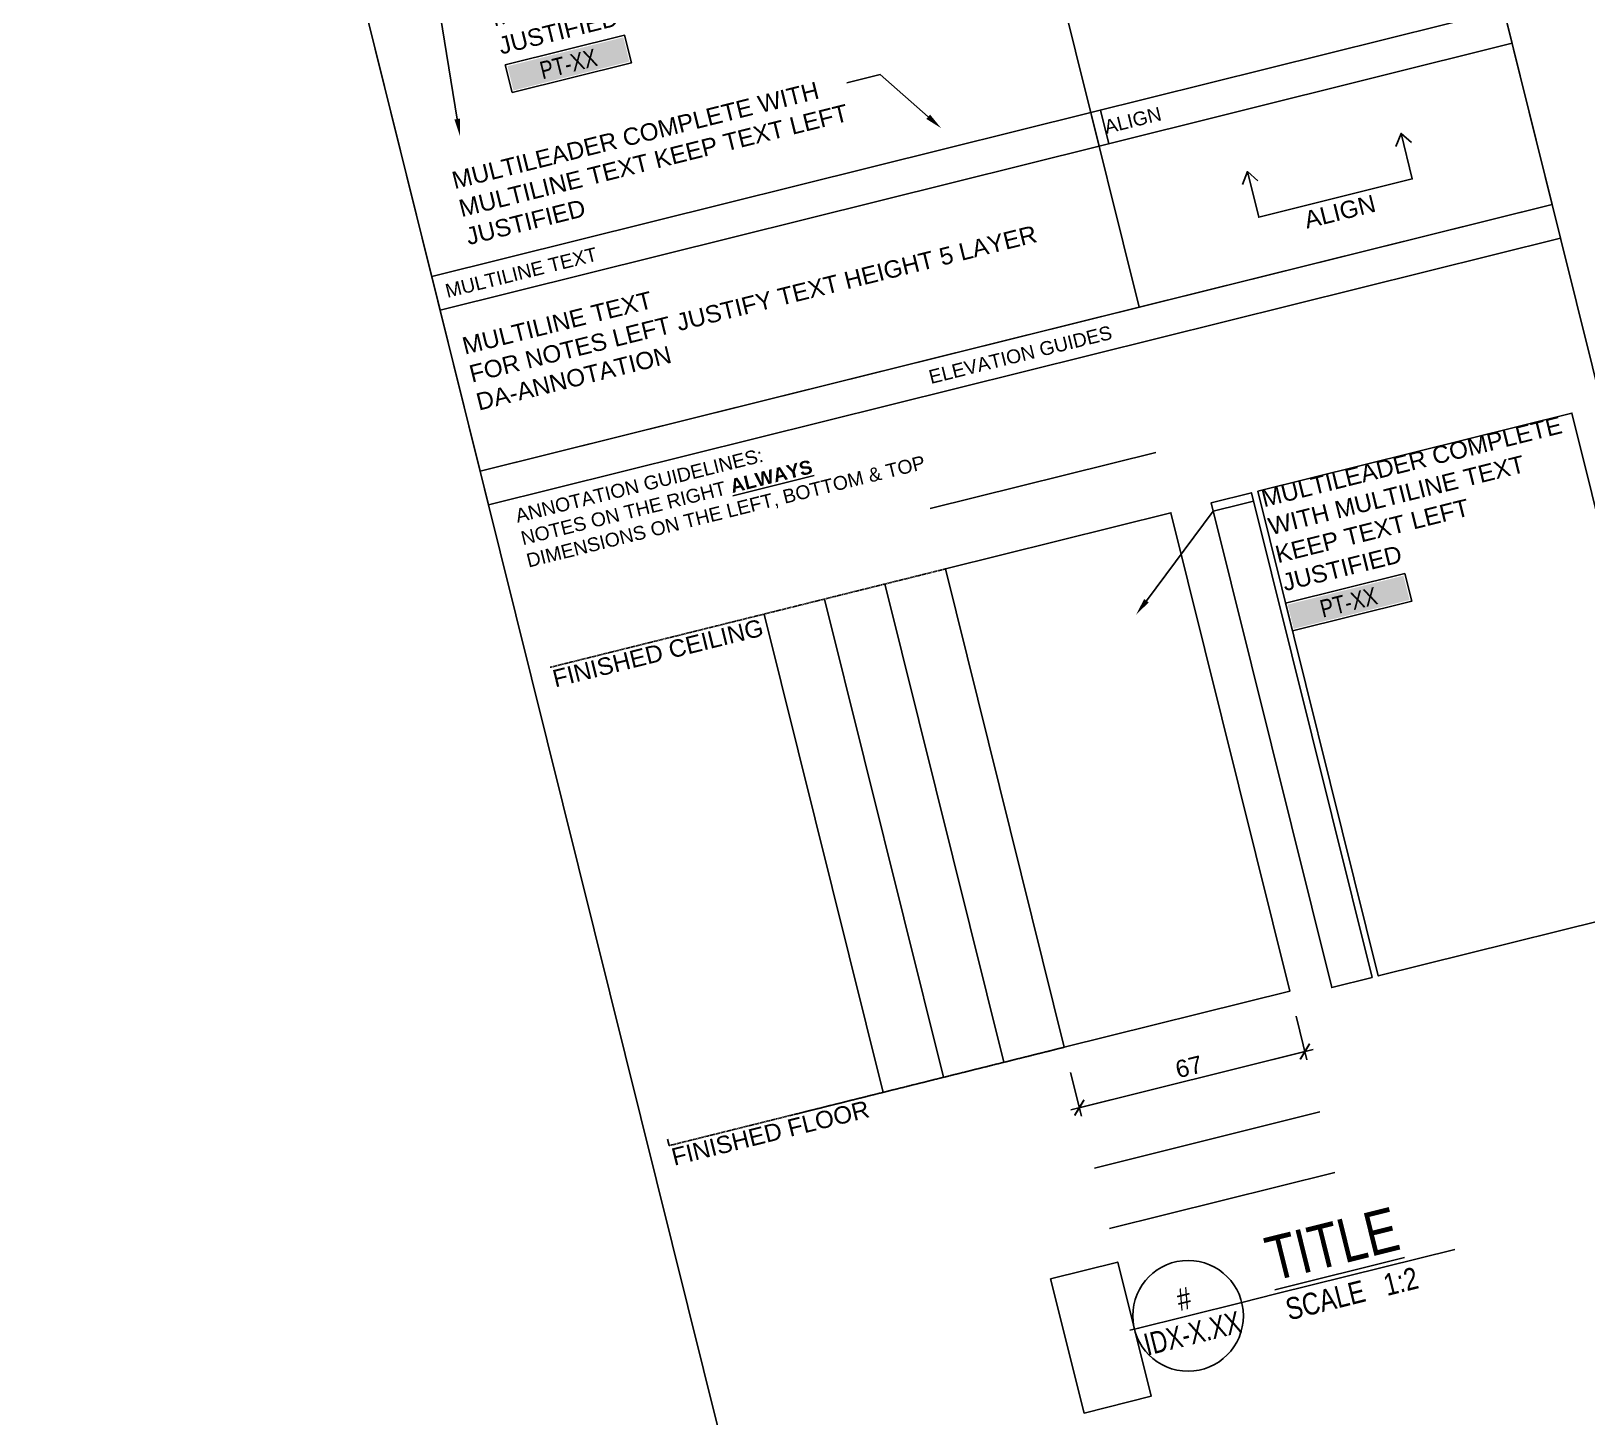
# Model space of a CAD drawing. Header units: inches. Extents: x 122939 to 389145, y 29603 to 574065.
# Drawn here: x 167546.3 to 167996.3, y 544114.6 to 544515.2 of the extents above; entities that cross this region are included whole.
import ezdxf
from ezdxf import colors
from ezdxf.entities.mleader import LeaderData, LeaderLine
from ezdxf.enums import TextEntityAlignment as Align
from ezdxf.math import Vec2, Vec3

# ---------------------------------------------------------------- set-up
doc = ezdxf.new("R2010")
doc.units = ezdxf.units.IN
doc.header["$MEASUREMENT"] = 0
doc.linetypes.add('HIDDEN', pattern=[0.375, 0.25, -0.125])
for name, color, linetype in [('DA-ANNO-DIMENSION', 1, 'Continuous'), ('DA-ANNOTATION', 2, 'Continuous'), ('DA-ELEV-1', 6, 'Continuous'), ('DA-TITLEBLOCK', 3, 'Continuous')]:
    doc.layers.add(name, color=color, linetype=linetype)
doc.styles.add('ARIAL', font='arial.ttf')
doc.styles.add('DA-dim', font='arial.ttf')
doc.styles.add('DA-NOTE', font='arial.ttf', dxfattribs={"height": 1})
doc.styles.add('DA-NOTE_0.80', font='arial.ttf', dxfattribs={"width": 0.8, "height": 1})
doc.styles.add('DA-notes', font='arial.ttf')
doc.dimstyles.new('DA-2', dxfattribs={"dimtxt": 5, "dimasz": 3.75, "dimexe": 2.5, "dimexo": 7.5, "dimgap": 1.25, "dimtad": 1, "dimdec": 0, "dimdsep": 46, "dimtxsty": 'DA-dim', "dimblk": 'ARCHTICK', "dimcen": 5, "dimdle": 2.5, "dimadec": 0, "dimazin": 0, "dimtfac": 1, "dimtdec": 0, "dimtix": 1, "dimtmove": 2, "dimatfit": 3, "dimfxl": 1, "dimarcsym": 0})

# ---------------------------------------------------------------- blocks, each defined once
blk = doc.blocks.new('*U452')
at = {"transparency": 16777216}
h = blk.add_hatch(color=254, dxfattribs=at)
h.dxf.hatch_style = 1
h.paths.add_polyline_path([(-0.3399, 0.1524), (0.3399, 0.1524), (0.3399, 0.0101), (-0.3399, 0.0101)])
blk.add_lwpolyline([(-0.35, 0.1625), (0.35, 0.1625), (0.35, 0), (-0.35, 0)], close=True, dxfattribs=at)
at = {"layer": 'DA-ANNOTATION', "transparency": 16777216, "style": 'DA-NOTE_0.80', "width": 0.8}
blk.add_attdef('FINISHTAG', text='', height=0.1, dxfattribs=at).set_placement((0, 0.08125), align=Align.MIDDLE_CENTER)
blk = doc.blocks.new('*U465')
at = {"layer": 'DA-ANNOTATION', "linetype": 'HIDDEN', "ltscale": 0.5}
for p, q in [((-58.89, 71.25), (0, 71.25)), ((-58.89, 0), (0, 0))]:
    blk.add_line(p, q, dxfattribs=at)
at = {"layer": 'DA-ELEV-1'}
blk.add_lwpolyline([(0, 71.25), (33.62, 71.25), (33.62, 0), (0, 0)], close=True, dxfattribs=at)
at = {"layer": 'Defpoints', "ltscale": 15}
for p, q in [((-0.67, -42), (0.67, -42)), ((0, -41.38), (0, -42.62))]:
    blk.add_line(p, q, dxfattribs=at)
at = {"layer": 'Defpoints', "color": 251, "ltscale": 15, "true_color": 0x636466}
for points in [[(0, 80.25), (33.62, 80.25)], [(-27, 71.25), (-27, 0)], [(-18, 71.25), (-18, 0)], [(-9, 71.25), (-9, 0)], [(-58.89, 0), (-58.89, 0.97)], [(-39.97, 0), (0, 0)], [(0, -9), (33.62, -9)], [(0, -18), (33.62, -18)], [(0, -27), (33.62, -27)]]:
    blk.add_lwpolyline(points, dxfattribs=at)
at = {"layer": 'DA-ANNOTATION', "char_height": 2.5, "attachment_point": 1, "style": 'DA-NOTE'}
for s, width, insert in [('FINISHED CEILING', 2930.3507, (-58.89, 70.75)), ('\\pxql;FINISHED FLOOR', 2699.1556, (-58.89, -0.5))]:
    blk.add_mtext_dynamic_manual_height_columns(s, width=width, gutter_width=0, heights=[809.85], dxfattribs=dict(at, insert=insert))
blk = doc.blocks.new('*U464')
at = {"layer": 'Defpoints', "color": 251, "true_color": 0x636466}
for points in [[(1200, -7221), (600, -7221), (600, 0), (1200, 0)], [(1293, 0), (5975, 0), (5975, -7221), (1293, -7221)]]:
    blk.add_lwpolyline(points, close=True, dxfattribs=at)
blk = doc.blocks.new('_ARCHTICK')
at = {"color": 0, "linetype": 'ByBlock', "const_width": 0.15}
blk.add_lwpolyline([(-0.5, -0.5), (0.5, 0.5)], dxfattribs=at)
blk = doc.blocks.new('*D494')
at = {"layer": 'DA-ANNO-DIMENSION', "color": 0, "lineweight": -2, "transparency": 16777216}
for p, q in [((167912.17, 544230.4), (167915.31, 544217.78)), ((167847.04, 544203.37), (167917.14, 544220.81)), ((167846.93, 544214.17), (167850.07, 544201.55))]:
    blk.add_line(p, q, dxfattribs=at)
at = {"layer": 'Defpoints', "color": 0, "transparency": 16777216}
for p in [(167910.36, 544237.68), (167845.12, 544221.44), (167914.71, 544220.21)]:
    blk.add_point(p, dxfattribs=at)
at = {"layer": 'DA-ANNO-DIMENSION', "color": 0, "lineweight": -2, "transparency": 16777216, "xscale": 3.75, "yscale": 3.75, "zscale": 3.75}
for p, rotation in [((167914.71, 544220.21), 13.97142328439375), ((167849.47, 544203.98), 193.9714232843937)]:
    blk.add_blockref('_ARCHTICK', p, dxfattribs=dict(at, rotation=rotation))
at = {"layer": 'DA-ANNO-DIMENSION', "color": 0, "transparency": 16777216, "insert": (167881.17, 544215.78), "char_height": 5, "attachment_point": 5, "rotation": 13.9714, "style": 'DA-dim'}
blk.add_mtext('67', dxfattribs=at)
blk = doc.blocks.new('*U481')
for points in [[(1.16, -1.64), (0, 0), (-1.16, -1.64)], [(0, 0), (0, -6.78), (22.88, -6.78), (22.88, 0)], [(24.05, -1.64), (22.88, 0), (21.72, -1.64)]]:
    blk.add_lwpolyline(points)
at = {"style": 'DA-notes', "flags": 8}
blk.add_attdef('ALIGN', text='', height=2.5, dxfattribs=at).set_placement((11.57, -8.83), align=Align.MIDDLE_CENTER)
blk = doc.blocks.new('*U488')
for p, q in [((0.3937, -0.3937), (1.0236, -0.3937)), ((1.0236, -0.3937), (1.2236, -0.3937)), ((2.2736, -0.3937), (1.2236, -0.3937))]:
    blk.add_line(p, q)
blk.add_circle((0.7087, -0.3937), 0.315)
at = {"layer": 'Defpoints', "color": 8}
blk.add_lwpolyline([(0, 0), (0.3937, 0), (0.3937, -0.7874), (0, -0.7874)], close=True, dxfattribs=at)
at = {"insert": (1.2598, -0.4331), "char_height": 0.125, "attachment_point": 1, "style": 'DA-NOTE_0.80'}
blk.add_mtext_dynamic_manual_height_columns('SCALE   1:2', width=2.322835, gutter_width=30, heights=[0], dxfattribs=at)
at = {"style": 'DA-NOTE_0.80', "width": 0.8}
blk.add_attdef('TITLE', text='', height=0.25, dxfattribs=at).set_placement((1.2236, -0.3937), align=Align.BOTTOM_LEFT)
blk.add_attdef('VIEWPORT', text='', height=0.125, dxfattribs=at).set_placement((0.7087, -0.3937), align=Align.BOTTOM_CENTER)
at = {"style": 'DA-NOTE_0.80', "width": 0.75}
blk.add_attdef('SHEET', text='', height=0.125, dxfattribs=at).set_placement((0.7087, -0.4331), align=Align.TOP_CENTER)

msp = doc.modelspace()

# ---------------------------------------------------------------- linework, layer by layer
at = {"color": 7, "elevation": 0}
for points in [[(167546.291, 544910.007), (167856.353, 544987.15), (168344.824, 543023.828), (168034.762, 542946.685)], [(167949.386, 544613.223), (167829.917, 544583.499), (167866.767, 544435.388), (167986.236, 544465.111)], [(167639.323, 544536.08), (167829.917, 544583.499), (167866.767, 544435.388), (167676.173, 544387.968)], [(167676.173, 544387.968), (167986.236, 544465.111), (167988.65, 544455.407), (167678.587, 544378.264)]]:
    msp.add_lwpolyline(points, close=True, dxfattribs=at)
at = {"elevation": 0}
for points in [[(167852.761, 544491.685), (167972.229, 544521.408), (167974.643, 544511.704), (167855.175, 544481.98)], [(167662.166, 544444.265), (167852.761, 544491.685), (167855.175, 544481.98), (167664.581, 544434.561)]]:
    msp.add_lwpolyline(points, close=True, dxfattribs=at)
at = {"layer": 'Defpoints'}
msp.add_line((167857.97, 544482.676, 0), (167855.556, 544492.38, 0), dxfattribs=at)

# ---------------------------------------------------------------- block references
at = {"xscale": 2, "yscale": 2, "zscale": 2, "rotation": 13.97142328298568}
msp.add_blockref('*U465', (167845.121, 544221.444, 0), dxfattribs=at)
at = {"layer": 'DA-ANNOTATION'}
ref = msp.add_blockref('*U452', (167700.693, 544509.756, 0), dxfattribs=dict(at, xscale=-50.8, yscale=50.8, zscale=50.8, rotation=193.9714232829857))
ref.add_attrib('FINISHTAG', 'PT-XX', dxfattribs={"transparency": 16777216, "height": 5.08, "rotation": 13.97142, "style": 'DA-NOTE_0.80', "width": 0.8}).set_placement((167701.69, 544505.75, 0), align=Align.MIDDLE_CENTER)
at = {"layer": 'DA-ANNOTATION', "rotation": 13.97142328298568}
for name, p, xscale, yscale, zscale, values in [('*U481', (167898.099, 544474.595, 0), 2, 2, 2, {'ALIGN': 'ALIGN'}), ('*U452', (167928.351, 544346.092, 0), 50.8, 50.8, 50.8, {'FINISHTAG': 'PT-XX'})]:
    msp.add_blockref(name, p, dxfattribs=dict(at, xscale=xscale, yscale=yscale, zscale=zscale)).add_auto_attribs(values)
at = {"layer": 'DA-TITLEBLOCK', "xscale": 50.8, "yscale": 50.8, "zscale": 50.8, "rotation": 13.97142328298568}
msp.add_blockref('*U488', (167841.164, 544154.509, 0), dxfattribs=at).add_auto_attribs({'VIEWPORT': '#', 'SHEET': 'IDX-X.XX', 'TITLE': '%%uTITLE'})
at = {"layer": 'Defpoints', "xscale": 0.02000000000000001, "yscale": 0.02000000000000001, "zscale": 0.02000000000000001, "rotation": 13.97142328298568}
msp.add_blockref('*U464', (167875.959, 544375.963, 0), dxfattribs=at)

# ---------------------------------------------------------------- texts
at = {"color": 7, "char_height": 4, "rotation": 13.97142, "style": 'ARIAL'}
for s, width, insert, attachment_point in [('ALIGN', 89.15269, (167856.305, 544489.368, 0), 1), ('MULTILINE TEXT', 89.15269, (167665.71, 544441.949, 0), 1), ('ELEVATION GUIDES', 97.89823, (167831.929, 544423.628, 0), 2)]:
    msp.add_mtext_dynamic_manual_height_columns(s, width=width, gutter_width=0.4, heights=[0], dxfattribs=dict(at, insert=insert, attachment_point=attachment_point))
at = {"color": 7, "insert": (167685.971, 544376.94, 0), "char_height": 4, "width": 156.04048, "attachment_point": 1, "rotation": 13.97142, "style": 'ARIAL'}
msp.add_mtext('ANNOTATION GUIDELINES:\\PNOTES ON THE RIGHT {\\fArial|b1|i0|c0|p34;\\LALWAYS\\P}DIMENSIONS ON THE LEFT, BOTTOM & TOP', dxfattribs=at)
at = {"layer": 'DA-ANNOTATION', "insert": (167670.547, 544426.519, 0), "char_height": 5, "width": 200.95456, "attachment_point": 1, "rotation": 13.97142, "style": 'DA-NOTE'}
msp.add_mtext('MULTILINE TEXT\\PFOR NOTES LEFT JUSTIFY TEXT HEIGHT 5 LAYER DA-ANNOTATION', dxfattribs=at)

# ---------------------------------------------------------------- dimensions: what is measured, and where the dimension line sits
at = {"layer": 'DA-ANNO-DIMENSION'}
dim = msp.add_linear_dim(base=(167914.71, 544220.21, 0), p1=(167845.121, 544221.444, 0), p2=(167910.364, 544237.677, 0), angle=13.97142, dimstyle='DA-2', dxfattribs=at)
dim.commit()
dim.dimension.update_dxf_attribs({"geometry": '*D494', "text_midpoint": (167881.17, 544215.784, 0)})

# ---------------------------------------------------------------- leaders
at = {"layer": 'DA-ANNOTATION'}
ml = msp.add_multileader_mtext('Standard', dxfattribs=at)
ml.set_content('MULTILEADER COMPLETE WITH MULTILINE TEXT KEEP TEXT LEFT JUSTIFIED', color=256, style='DA-notes')
ml.set_leader_properties()
ml.build(insert=Vec2(0, 0))
ml.multileader.update_dxf_attribs({"dogleg_length": 295.449, "arrow_head_size": 5})
ctx = ml.context
ctx.base_point, ctx.char_height, ctx.arrow_head_size, ctx.landing_gap_size, ctx.plane_origin, ctx.plane_x_axis, ctx.plane_y_axis = Vec3(167675.166, 544526.404, 0), 5, 5, 2.5, Vec3(167659.428, 544496.964, 0), Vec3(0.9704163, 0.2414379), Vec3(-0.2414379, 0.9704163)
notes = []
notes.append((ctx, [(0, (1, 1, 0), (167671.473, 544525.485, 0), (0.9704163, 0.2414379), 3.805, [(0, [(167670.344, 544484.886, 0), (167663.98, 544523.621, 0)], 0, [])])]))
ctx.mtext.insert, ctx.mtext.text_direction, ctx.mtext.rotation, ctx.mtext.width, ctx.mtext.flow_direction = Vec3(167676.978, 544529.475, 0), Vec3(0.9704163, 0.2414379), 0.2438473, 143.01019, 5
ml = msp.add_multileader_mtext('Standard', dxfattribs=at)
ml.set_content('MULTILEADER COMPLETE WITH MULTILINE TEXT KEEP TEXT LEFT JUSTIFIED', color=256, style='DA-notes')
ml.set_leader_properties()
ml.build(insert=Vec2(0, 0))
ml.multileader.update_dxf_attribs({"dogleg_length": 295.449, "arrow_head_size": 5})
ctx = ml.context
ctx.base_point, ctx.char_height, ctx.arrow_head_size, ctx.landing_gap_size, ctx.plane_origin, ctx.plane_x_axis, ctx.plane_y_axis = Vec3(167665.744, 544471.298, 0), 5, 5, 2.5, Vec3(167749.931, 544466.719, 0), Vec3(0.9704163, 0.2414379), Vec3(-0.2414379, 0.9704163)
notes.append((ctx, [(0, (1, 1, 0), (167791.902, 544502.685, 0), (-0.9704163, -0.2414379), 10, [(0, [(167809.506, 544487.158, 0)], 0, [])])]))
ctx.mtext.insert, ctx.mtext.text_direction, ctx.mtext.rotation, ctx.mtext.width, ctx.mtext.flow_direction = Vec3(167667.556, 544474.369, 0), Vec3(0.9704163, 0.2414379), 0.2438473, 146.45634, 5
ml = msp.add_multileader_mtext('Standard', dxfattribs=at)
ml.set_content('MULTILEADER COMPLETE WITH MULTILINE TEXT KEEP TEXT LEFT JUSTIFIED', color=256, style='DA-notes')
ml.set_leader_properties()
ml.build(insert=Vec2(0, 0))
ml.multileader.update_dxf_attribs({"dogleg_length": 295.449, "arrow_head_size": 5})
ctx = ml.context
ctx.base_point, ctx.char_height, ctx.arrow_head_size, ctx.landing_gap_size, ctx.plane_origin, ctx.plane_x_axis, ctx.plane_y_axis = Vec3(167899.853, 544379.331, 0), 5, 5, 2.5, Vec3(167890.012, 544351.358, 0), Vec3(0.9704163, 0.2414379), Vec3(-0.2414379, 0.9704163)
notes.append((ctx, [(0, (1, 1, 0), (167896.362, 544378.462, 0), (0.9704163, 0.2414379), 3.597, [(0, [(167865.888, 544346.528, 0), (167888.208, 544376.433, 0)], 0, [])])]))
ctx.mtext.insert, ctx.mtext.text_direction, ctx.mtext.rotation, ctx.mtext.width, ctx.mtext.defined_height, ctx.mtext.flow_direction = Vec3(167901.665, 544382.402, 0), Vec3(0.9704163, 0.2414379), 0.2438473, 89.47299, 37.732, 5
for ctx, leaders in notes:
    for number, flags, end, landing, length, lines in leaders:
        leader = LeaderData()
        leader.index, (leader.has_last_leader_line, leader.has_dogleg_vector, leader.attachment_direction) = number, flags
        leader.last_leader_point, leader.dogleg_vector, leader.dogleg_length = Vec3(end), Vec3(landing), length
        for number, points, colour, breaks in lines:
            line = LeaderLine()
            line.index, line.vertices, line.color, line.breaks = number, Vec3.list(points), colors.encode_raw_color(colour), breaks
            leader.lines.append(line)
        ctx.leaders.append(leader)

doc.saveas('drawing.dxf')
